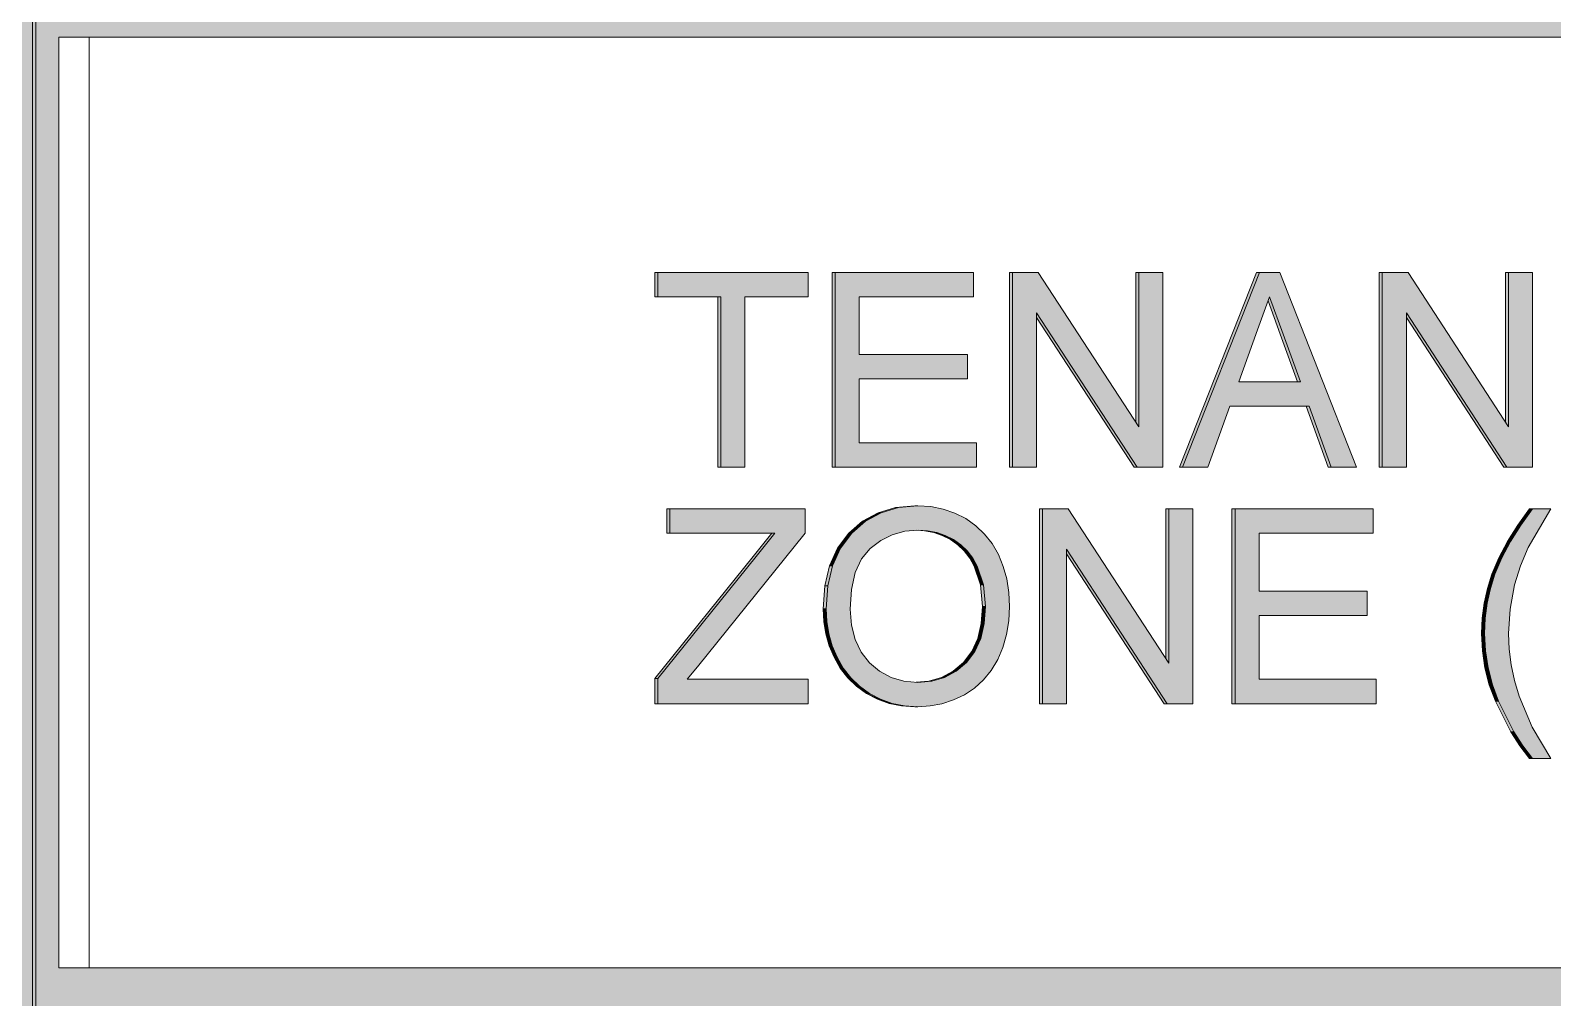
# Model space of a CAD drawing. Header units: metres. Extents: x -2362 to -2010, y -1 to 30.
# Drawn here: x -2318.86 to -2314.935, y 12.729 to 15.223 of the extents above; entities that cross this region are included whole.
import ezdxf

# ---------------------------------------------------------------- set-up
doc = ezdxf.new("R2010")
doc.units = ezdxf.units.M
for name, color, linetype, lineweight in [('A-GENM', 13, 'Continuous', 5), ('A-GLAZ-CWMG', 51, 'Continuous', 5), ('A-WALL', 113, 'Continuous', 5)]:
    doc.layers.add(name, color=color, linetype=linetype, lineweight=lineweight)

# ---------------------------------------------------------------- blocks, each defined once
blk = doc.blocks.new('Rectangular Mullion - Frame_Framed Facade_Danpal_DPANMF BT2-3271042-SOUTH EAST - PART B')
at = {"layer": 'A-GLAZ-CWMG'}
for points in [[(-2318.9275, 11.3746), (-2318.8543, 11.3746), (-2318.8545, 15.8852), (-2318.8797, 15.8936), (-2318.8797, 15.8685), (-2318.8868, 15.8674), (-2318.8868, 11.4488), (-2318.8845, 11.4477), (-2318.8868, 11.3888), (-2318.9275, 11.3888)], [(-2318.846, 11.3804), (-2318.846, 15.8852), (-2318.8543, 15.8852), (-2318.8543, 11.3804)], [(-2318.9296, 11.3888), (-2318.9275, 11.3746), (-2318.9275, 11.3888)]]:
    blk.add_hatch(color=256, dxfattribs=at).paths.add_polyline_path(points)
for p, q in [((-2318.8543, 15.8852), (-2318.8543, 11.3746)), ((-2318.846, 15.8855), (-2318.846, 11.3804)), ((-2318.9296, 11.3888), (-2318.9275, 11.3746)), ((-2318.9275, 11.3888), (-2318.9275, 11.3746)), ((-2318.9275, 11.3746), (-2318.8543, 11.3746)), ((-2318.8543, 11.3804), (-2318.846, 11.3804))]:
    blk.add_line(p, q, dxfattribs=at)
blk = doc.blocks.new('Signage_Tenant Building - Tenant Signage with Back Panel-3230788-SOUTH EAST - PART B')
at = {"layer": 'A-GENM'}
for points in [[(-2317.2424, 14.5989), (-2317.2503, 14.5989), (-2317.2503, 14.5361), (-2317.2424, 14.5361)], [(-2317.0176, 14.0966), (-2317.0176, 14.5361), (-2316.8549, 14.5361), (-2316.8549, 14.5989), (-2317.2424, 14.5989), (-2317.2424, 14.5361), (-2317.0797, 14.5361), (-2317.0797, 14.0966)], [(-2316.7851, 14.5989), (-2316.7929, 14.5989), (-2316.7929, 14.0966), (-2316.7851, 14.0966)], [(-2316.7851, 14.0966), (-2316.4208, 14.0966), (-2316.4208, 14.1594), (-2316.7231, 14.1594), (-2316.7231, 14.3242), (-2316.444, 14.3242), (-2316.444, 14.387), (-2316.7231, 14.387), (-2316.7231, 14.5361), (-2316.4285, 14.5361), (-2316.4285, 14.5989), (-2316.7851, 14.5989)], [(-2316.3278, 14.5989), (-2316.3356, 14.5989), (-2316.3356, 14.0966), (-2316.3278, 14.0966)], [(-2315.9402, 14.0966), (-2315.9402, 14.5989), (-2316.0022, 14.5989), (-2316.0022, 14.201), (-2316.2614, 14.5989), (-2316.3278, 14.5989), (-2316.3278, 14.0966), (-2316.2657, 14.0966), (-2316.2657, 14.4947), (-2316.0065, 14.0966)], [(-2316.0022, 14.201), (-2316.0022, 14.5989), (-2316.01, 14.5989), (-2316.01, 14.213), (-2316.0065, 14.2077)], [(-2315.8893, 14.0966), (-2315.6913, 14.5989), (-2315.6991, 14.5989), (-2315.8971, 14.0966)], [(-2315.3821, 14.0966), (-2315.3743, 14.0966), (-2315.3743, 14.5989), (-2315.3821, 14.5989), (-2315.3821, 14.4037)], [(-2314.9867, 14.0966), (-2314.9867, 14.5989), (-2315.0488, 14.5989), (-2315.0488, 14.201), (-2315.3079, 14.5989), (-2315.3743, 14.5989), (-2315.3743, 14.0966), (-2315.3123, 14.0966), (-2315.3123, 14.4947), (-2315.0531, 14.0966)], [(-2315.0488, 14.201), (-2315.0488, 14.5989), (-2315.0566, 14.5989), (-2315.0566, 14.213), (-2315.0531, 14.2077)], [(-2317.0797, 14.5361), (-2317.0875, 14.5361), (-2317.0875, 14.0966), (-2317.0797, 14.0966)], [(-2315.6381, 14.4399), (-2315.6302, 14.4399), (-2315.665, 14.5361), (-2315.6689, 14.5253), (-2315.6385, 14.441)], [(-2316.0144, 14.0966), (-2316.0065, 14.0966), (-2316.2657, 14.4947), (-2316.2657, 14.4827), (-2316.2316, 14.4302)], [(-2315.0609, 14.0966), (-2315.0531, 14.0966), (-2315.3123, 14.4947), (-2315.3123, 14.4827), (-2315.294, 14.4546)], [(-2315.5932, 14.3164), (-2315.5854, 14.3164), (-2315.6302, 14.4399), (-2315.6381, 14.4399), (-2315.6249, 14.4037)], [(-2315.5061, 14.0966), (-2315.5628, 14.2536), (-2315.5706, 14.2536), (-2315.5139, 14.0966)], [(-2317.1692, 13.4867), (-2316.8549, 13.4867), (-2316.8549, 13.5495), (-2317.1664, 13.5495), (-2316.8626, 13.9262), (-2316.8626, 13.989), (-2317.2114, 13.989), (-2317.2114, 13.9262), (-2316.9406, 13.9262), (-2317.2424, 13.5519), (-2317.2424, 13.4867)], [(-2317.2114, 13.989), (-2317.2192, 13.989), (-2317.2192, 13.9262), (-2317.2114, 13.9262)], [(-2316.7068, 13.9572), (-2316.6665, 13.9792), (-2316.6743, 13.9792), (-2316.7146, 13.9572)], [(-2316.6214, 13.9925), (-2316.6292, 13.9925), (-2316.6743, 13.9792), (-2316.6665, 13.9792)], [(-2316.6214, 13.9925), (-2316.5716, 13.9969), (-2316.5794, 13.9969), (-2316.6292, 13.9925)], [(-2316.2581, 13.4867), (-2316.2502, 13.4867), (-2316.2502, 13.989), (-2316.2581, 13.989), (-2316.2581, 13.6275)], [(-2316.2316, 13.4867), (-2316.1882, 13.4867), (-2316.1882, 13.8848), (-2315.929, 13.4867), (-2315.8627, 13.4867), (-2315.8627, 13.989), (-2315.9247, 13.989), (-2315.9247, 13.5911), (-2316.1839, 13.989), (-2316.2502, 13.989), (-2316.2502, 13.4867)], [(-2315.9247, 13.5911), (-2315.9247, 13.989), (-2315.9325, 13.989), (-2315.9325, 13.6031), (-2315.929, 13.5978)], [(-2315.762, 13.4867), (-2315.7541, 13.4867), (-2315.7541, 13.989), (-2315.762, 13.989), (-2315.762, 13.6275)], [(-2315.5284, 13.4867), (-2315.3898, 13.4867), (-2315.3898, 13.5495), (-2315.6921, 13.5495), (-2315.6921, 13.7143), (-2315.4131, 13.7143), (-2315.4131, 13.7771), (-2315.6921, 13.7771), (-2315.6921, 13.9262), (-2315.3976, 13.9262), (-2315.3976, 13.989), (-2315.7541, 13.989), (-2315.7541, 13.4867)], [(-2314.9867, 13.3455), (-2314.9402, 13.3455), (-2314.9877, 13.4259), (-2315.0216, 13.5063), (-2315.0335, 13.5465), (-2315.042, 13.5868), (-2315.0471, 13.6275), (-2315.0488, 13.6673), (-2315.0448, 13.7304), (-2315.0331, 13.7932), (-2315.018, 13.8424), (-2314.9982, 13.8896), (-2314.9402, 13.989), (-2314.9867, 13.989), (-2315.0174, 13.947), (-2315.0438, 13.9048), (-2315.066, 13.8626), (-2315.0839, 13.8203), (-2315.0956, 13.7834), (-2315.104, 13.7456), (-2315.1091, 13.7071), (-2315.1108, 13.6676), (-2315.1085, 13.6228), (-2315.1018, 13.5787), (-2315.0905, 13.5353), (-2315.0748, 13.4928), (-2315.0348, 13.4137), (-2315.0118, 13.3783)], [(-2315.0174, 13.947), (-2314.9867, 13.989), (-2314.9946, 13.989), (-2315.0253, 13.947)], [(-2316.7068, 13.9572), (-2316.7146, 13.9572), (-2316.75, 13.9264), (-2316.7422, 13.9264)], [(-2315.0174, 13.947), (-2315.0253, 13.947), (-2315.0517, 13.9048), (-2315.0438, 13.9048)], [(-2316.9888, 13.8665), (-2316.9406, 13.9262), (-2316.9484, 13.9262), (-2316.9966, 13.8665)], [(-2316.7711, 13.8877), (-2316.7422, 13.9264), (-2316.75, 13.9264), (-2316.779, 13.8877)], [(-2316.531, 13.928), (-2316.531, 13.9295), (-2316.5466, 13.931)], [(-2316.5011, 13.9204), (-2316.5232, 13.928), (-2316.531, 13.928), (-2316.5089, 13.9204)], [(-2316.4802, 13.9097), (-2316.5011, 13.9204), (-2316.5089, 13.9204), (-2316.488, 13.9097)], [(-2316.469, 13.8963), (-2316.4611, 13.8963), (-2316.4802, 13.9097), (-2316.488, 13.9097), (-2316.4765, 13.9016)], [(-2316.4445, 13.8804), (-2316.4611, 13.8963), (-2316.469, 13.8963), (-2316.4523, 13.8804)], [(-2315.0438, 13.9048), (-2315.0517, 13.9048), (-2315.0738, 13.8626), (-2315.066, 13.8626)], [(-2317.2424, 13.5519), (-2316.9888, 13.8665), (-2316.9966, 13.8665), (-2317.2503, 13.5519)], [(-2316.7711, 13.8877), (-2316.779, 13.8877), (-2316.7996, 13.8423), (-2316.7918, 13.8423)], [(-2316.4382, 13.862), (-2316.4303, 13.862), (-2316.4445, 13.8804), (-2316.4523, 13.8804), (-2316.4454, 13.8714)], [(-2316.4186, 13.8411), (-2316.4303, 13.862), (-2316.4382, 13.862), (-2316.4264, 13.8411)], [(-2315.929, 13.4867), (-2316.1882, 13.8848), (-2316.1882, 13.8728), (-2315.9369, 13.4867)], [(-2315.066, 13.8626), (-2315.0738, 13.8626), (-2315.0917, 13.8203), (-2315.0839, 13.8203)], [(-2316.7918, 13.8423), (-2316.7996, 13.8423), (-2316.812, 13.7902), (-2316.8042, 13.7902)], [(-2316.4106, 13.7931), (-2316.4028, 13.7931), (-2316.4186, 13.8411), (-2316.4264, 13.8411), (-2316.4186, 13.8174)], [(-2315.0839, 13.8203), (-2315.0917, 13.8203), (-2315.1035, 13.7834), (-2315.0956, 13.7834)], [(-2316.8042, 13.7902), (-2316.812, 13.7902), (-2316.8162, 13.7313), (-2316.8083, 13.7313)], [(-2316.4028, 13.7375), (-2316.3975, 13.7375), (-2316.4028, 13.7931), (-2316.4106, 13.7931), (-2316.4053, 13.7375)], [(-2315.104, 13.7456), (-2315.0956, 13.7834), (-2315.1035, 13.7834), (-2315.1119, 13.7456)], [(-2316.4084, 13.6933), (-2316.4006, 13.6933), (-2316.3975, 13.7375), (-2316.4053, 13.7375)], [(-2315.104, 13.7456), (-2315.1119, 13.7456), (-2315.1169, 13.7071), (-2315.1091, 13.7071)], [(-2316.8083, 13.7313), (-2316.8162, 13.7313), (-2316.8144, 13.6987), (-2316.8066, 13.6987)], [(-2316.8066, 13.6987), (-2316.8144, 13.6987), (-2316.8091, 13.667), (-2316.8013, 13.667)], [(-2315.1108, 13.6676), (-2315.1091, 13.7071), (-2315.1169, 13.7071), (-2315.1186, 13.6676)], [(-2316.8013, 13.667), (-2316.8091, 13.667), (-2316.8002, 13.6362), (-2316.7924, 13.6362)], [(-2316.4098, 13.6544), (-2316.4006, 13.6933), (-2316.4084, 13.6933), (-2316.4176, 13.6544)], [(-2315.1163, 13.6228), (-2315.1085, 13.6228), (-2315.1108, 13.6676), (-2315.1186, 13.6676), (-2315.1166, 13.6275)], [(-2316.7878, 13.6062), (-2316.78, 13.6062), (-2316.7924, 13.6362), (-2316.8002, 13.6362), (-2316.7966, 13.6275)], [(-2316.4468, 13.5927), (-2316.4252, 13.6209), (-2316.433, 13.6209), (-2316.4546, 13.5927)], [(-2316.433, 13.6209), (-2316.4252, 13.6209), (-2316.4098, 13.6544), (-2316.4176, 13.6544), (-2316.43, 13.6275)], [(-2315.1085, 13.6228), (-2315.1163, 13.6228), (-2315.1096, 13.5787), (-2315.1018, 13.5787)], [(-2316.78, 13.6062), (-2316.7878, 13.6062), (-2316.772, 13.5783), (-2316.7642, 13.5783)], [(-2316.4731, 13.5704), (-2316.4468, 13.5927), (-2316.4546, 13.5927), (-2316.4809, 13.5704)], [(-2317.2424, 13.5519), (-2317.2503, 13.5519), (-2317.2503, 13.4867), (-2317.2424, 13.4867)], [(-2316.745, 13.5534), (-2316.7642, 13.5783), (-2316.772, 13.5783), (-2316.7528, 13.5534)], [(-2316.745, 13.5534), (-2316.7528, 13.5534), (-2316.7303, 13.5317), (-2316.7225, 13.5317)], [(-2316.5028, 13.5544), (-2316.4731, 13.5704), (-2316.4809, 13.5704), (-2316.5106, 13.5544)], [(-2315.1018, 13.5787), (-2315.1096, 13.5787), (-2315.0984, 13.5353), (-2315.0905, 13.5353)], [(-2316.7045, 13.513), (-2316.6967, 13.513), (-2316.7225, 13.5317), (-2316.7303, 13.5317)], [(-2316.6683, 13.4981), (-2316.7004, 13.513), (-2316.7004, 13.5109), (-2316.6761, 13.4981)], [(-2315.0748, 13.4928), (-2315.0905, 13.5353), (-2315.0984, 13.5353), (-2315.0826, 13.4928)], [(-2316.6683, 13.4981), (-2316.6761, 13.4981), (-2316.6458, 13.4874), (-2316.638, 13.4874)], [(-2316.638, 13.4874), (-2316.6458, 13.4874), (-2316.6137, 13.481), (-2316.6059, 13.481)], [(-2315.0748, 13.4928), (-2315.0826, 13.4928), (-2315.0426, 13.4137), (-2315.0348, 13.4137)], [(-2315.0118, 13.3783), (-2315.0348, 13.4137), (-2315.0426, 13.4137), (-2315.0196, 13.3783)], [(-2315.0118, 13.3783), (-2315.0196, 13.3783), (-2314.9946, 13.3455), (-2314.9867, 13.3455)]]:
    blk.add_hatch(color=256, dxfattribs=at).paths.add_polyline_path(points)
h = blk.add_hatch(color=256, dxfattribs=at)
h.paths.add_polyline_path([(-2315.5061, 14.0966), (-2315.4406, 14.0966), (-2315.6385, 14.5989), (-2315.6913, 14.5989), (-2315.8893, 14.0966), (-2315.8239, 14.0966), (-2315.7672, 14.2536), (-2315.5628, 14.2536), (-2315.5284, 14.1584)])
h.paths.add_polyline_path([(-2315.7445, 14.3164), (-2315.665, 14.5361), (-2315.5854, 14.3164)])
h = blk.add_hatch(color=256, dxfattribs=at)
h.paths.add_polyline_path([(-2316.5719, 13.4789), (-2316.5403, 13.4808), (-2316.5097, 13.4866), (-2316.4802, 13.4963), (-2316.4518, 13.5098), (-2316.4256, 13.5271), (-2316.4025, 13.548), (-2316.3826, 13.5726), (-2316.3658, 13.6008), (-2316.3526, 13.6318), (-2316.3431, 13.6649), (-2316.3374, 13.7), (-2316.3355, 13.737), (-2316.3373, 13.7736), (-2316.3427, 13.8082), (-2316.3517, 13.8408), (-2316.3643, 13.8714), (-2316.3804, 13.8994), (-2316.3997, 13.9241), (-2316.4223, 13.9456), (-2316.4481, 13.9638), (-2316.4765, 13.9782), (-2316.5065, 13.9886), (-2316.5382, 13.9948), (-2316.5716, 13.9969), (-2316.6214, 13.9925), (-2316.6665, 13.9792), (-2316.7068, 13.9572), (-2316.7422, 13.9264), (-2316.7711, 13.8877), (-2316.7918, 13.8423), (-2316.8042, 13.7902), (-2316.8083, 13.7313), (-2316.8066, 13.6987), (-2316.8013, 13.667), (-2316.7888, 13.6275), (-2316.78, 13.6062), (-2316.7642, 13.5783), (-2316.745, 13.5534), (-2316.7225, 13.5317), (-2316.6967, 13.513), (-2316.6683, 13.4981), (-2316.638, 13.4874), (-2316.6059, 13.481)])
h.paths.add_polyline_path([(-2316.5723, 13.5417), (-2316.6081, 13.5448), (-2316.6408, 13.5543), (-2316.6704, 13.5701), (-2316.7004, 13.5968), (-2316.7221, 13.6275), (-2316.7339, 13.6521), (-2316.7432, 13.689), (-2316.7463, 13.7306), (-2316.7431, 13.7815), (-2316.7334, 13.8246), (-2316.7172, 13.8598), (-2316.6946, 13.8872), (-2316.6675, 13.9077), (-2316.6379, 13.9224), (-2316.6058, 13.9312), (-2316.5712, 13.9341), (-2316.5466, 13.9326), (-2316.5232, 13.928), (-2316.5011, 13.9204), (-2316.4802, 13.9097), (-2316.4611, 13.8963), (-2316.4445, 13.8804), (-2316.4303, 13.862), (-2316.4186, 13.8411), (-2316.4028, 13.7931), (-2316.3975, 13.7375), (-2316.4006, 13.6933), (-2316.4098, 13.6544), (-2316.4252, 13.6209), (-2316.4468, 13.5927), (-2316.4731, 13.5704), (-2316.5028, 13.5544), (-2316.5358, 13.5449)])
for p, q in [((-2318.7865, 12.8055), (-2318.7865, 15.2055)), ((-2318.7865, 15.2055), (-2318.7083, 15.2055)), ((-2309.8191, 15.2055), (-2318.7083, 15.2055)), ((-2318.7083, 15.2055), (-2318.7083, 12.8055)), ((-2317.2503, 14.5361), (-2317.2503, 14.5989)), ((-2317.2503, 14.5989), (-2317.2424, 14.5989)), ((-2316.8549, 14.5989), (-2317.2424, 14.5989)), ((-2317.2424, 14.5989), (-2317.2424, 14.5361)), ((-2316.8549, 14.5361), (-2316.8549, 14.5989)), ((-2316.7929, 14.0966), (-2316.7929, 14.5989)), ((-2316.7929, 14.5989), (-2316.7851, 14.5989)), ((-2316.4285, 14.5989), (-2316.7851, 14.5989)), ((-2316.7851, 14.5989), (-2316.7851, 14.0966)), ((-2316.4285, 14.5361), (-2316.4285, 14.5989)), ((-2316.3356, 14.0966), (-2316.3356, 14.5989)), ((-2316.3356, 14.5989), (-2316.3278, 14.5989)), ((-2316.2614, 14.5989), (-2316.3278, 14.5989)), ((-2316.3278, 14.5989), (-2316.3278, 14.0966)), ((-2316.0022, 14.201), (-2316.2614, 14.5989)), ((-2316.01, 14.213), (-2316.01, 14.5989)), ((-2316.01, 14.5989), (-2316.0022, 14.5989)), ((-2315.9402, 14.5989), (-2316.0022, 14.5989)), ((-2316.0022, 14.5989), (-2316.0022, 14.201)), ((-2315.9402, 14.0966), (-2315.9402, 14.5989)), ((-2315.8971, 14.0966), (-2315.6991, 14.5989)), ((-2315.6913, 14.5989), (-2315.8893, 14.0966)), ((-2315.6991, 14.5989), (-2315.6913, 14.5989)), ((-2315.6385, 14.5989), (-2315.6913, 14.5989)), ((-2315.4406, 14.0966), (-2315.6385, 14.5989)), ((-2315.3821, 14.0966), (-2315.3821, 14.5989)), ((-2315.3821, 14.5989), (-2315.3743, 14.5989)), ((-2315.3079, 14.5989), (-2315.3743, 14.5989)), ((-2315.3743, 14.5989), (-2315.3743, 14.0966)), ((-2315.0488, 14.201), (-2315.3079, 14.5989)), ((-2315.0566, 14.213), (-2315.0566, 14.5989)), ((-2315.0566, 14.5989), (-2315.0488, 14.5989)), ((-2314.9867, 14.5989), (-2315.0488, 14.5989)), ((-2315.0488, 14.5989), (-2315.0488, 14.201)), ((-2314.9867, 14.0966), (-2314.9867, 14.5989)), ((-2317.2503, 14.5361), (-2317.2424, 14.5361)), ((-2317.2424, 14.5361), (-2317.0797, 14.5361)), ((-2317.0875, 14.0966), (-2317.0875, 14.5361)), ((-2317.0797, 14.5361), (-2317.0797, 14.0966)), ((-2317.0176, 14.0966), (-2317.0176, 14.5361)), ((-2317.0176, 14.5361), (-2316.8549, 14.5361)), ((-2316.7231, 14.387), (-2316.7231, 14.5361)), ((-2316.7231, 14.5361), (-2316.4285, 14.5361)), ((-2315.6959, 14.4506), (-2315.665, 14.5361)), ((-2315.6381, 14.4399), (-2315.6689, 14.5253)), ((-2315.665, 14.5361), (-2315.6302, 14.4399)), ((-2316.2657, 14.0966), (-2316.2657, 14.4947)), ((-2316.2657, 14.4947), (-2316.0065, 14.0966)), ((-2316.0144, 14.0966), (-2316.2657, 14.4827)), ((-2315.3123, 14.0966), (-2315.3123, 14.4947)), ((-2315.3123, 14.4947), (-2315.0531, 14.0966)), ((-2315.0609, 14.0966), (-2315.3123, 14.4827)), ((-2315.7445, 14.3164), (-2315.6959, 14.4506)), ((-2315.5932, 14.3164), (-2315.6381, 14.4399)), ((-2315.6302, 14.4399), (-2315.5854, 14.3164)), ((-2316.444, 14.387), (-2316.7231, 14.387)), ((-2316.444, 14.3242), (-2316.444, 14.387)), ((-2316.7231, 14.1594), (-2316.7231, 14.3242)), ((-2316.7231, 14.3242), (-2316.444, 14.3242)), ((-2315.5854, 14.3164), (-2315.7445, 14.3164)), ((-2315.8239, 14.0966), (-2315.7672, 14.2536)), ((-2315.7672, 14.2536), (-2315.5628, 14.2536)), ((-2315.5139, 14.0966), (-2315.5706, 14.2536)), ((-2315.5628, 14.2536), (-2315.5061, 14.0966)), ((-2316.4208, 14.1594), (-2316.7231, 14.1594)), ((-2316.4208, 14.0966), (-2316.4208, 14.1594)), ((-2317.0797, 14.0966), (-2317.0875, 14.0966)), ((-2317.0797, 14.0966), (-2317.0176, 14.0966)), ((-2316.7851, 14.0966), (-2316.7929, 14.0966)), ((-2316.7851, 14.0966), (-2316.4208, 14.0966)), ((-2316.3278, 14.0966), (-2316.3356, 14.0966)), ((-2316.3278, 14.0966), (-2316.2657, 14.0966)), ((-2316.0144, 14.0966), (-2316.0065, 14.0966)), ((-2316.0065, 14.0966), (-2315.9402, 14.0966)), ((-2315.8893, 14.0966), (-2315.8971, 14.0966)), ((-2315.8893, 14.0966), (-2315.8239, 14.0966)), ((-2315.5139, 14.0966), (-2315.5061, 14.0966)), ((-2315.5061, 14.0966), (-2315.4406, 14.0966)), ((-2315.3743, 14.0966), (-2315.3821, 14.0966)), ((-2315.3743, 14.0966), (-2315.3123, 14.0966)), ((-2315.0609, 14.0966), (-2315.0531, 14.0966)), ((-2315.0531, 14.0966), (-2314.9867, 14.0966)), ((-2317.2192, 13.9262), (-2317.2192, 13.989)), ((-2317.2192, 13.989), (-2317.2114, 13.989)), ((-2316.8626, 13.989), (-2317.2114, 13.989)), ((-2317.2114, 13.989), (-2317.2114, 13.9262)), ((-2316.8626, 13.9262), (-2316.8626, 13.989)), ((-2316.7146, 13.9572), (-2316.6743, 13.9792)), ((-2316.6665, 13.9792), (-2316.7068, 13.9572)), ((-2316.6743, 13.9792), (-2316.6292, 13.9925)), ((-2316.6743, 13.9792), (-2316.6665, 13.9792)), ((-2316.6214, 13.9925), (-2316.6665, 13.9792)), ((-2316.6292, 13.9925), (-2316.5794, 13.9969)), ((-2316.6292, 13.9925), (-2316.6214, 13.9925)), ((-2316.5716, 13.9969), (-2316.6214, 13.9925)), ((-2316.5794, 13.9969), (-2316.5716, 13.9969)), ((-2316.5382, 13.9948), (-2316.5716, 13.9969)), ((-2316.5065, 13.9886), (-2316.5382, 13.9948)), ((-2316.4765, 13.9782), (-2316.5065, 13.9886)), ((-2316.4481, 13.9638), (-2316.4765, 13.9782)), ((-2316.2581, 13.4867), (-2316.2581, 13.989)), ((-2316.2581, 13.989), (-2316.2502, 13.989)), ((-2316.1839, 13.989), (-2316.2502, 13.989)), ((-2316.2502, 13.989), (-2316.2502, 13.4867)), ((-2315.9247, 13.5911), (-2316.1839, 13.989)), ((-2315.9325, 13.6031), (-2315.9325, 13.989)), ((-2315.9325, 13.989), (-2315.9247, 13.989)), ((-2315.8627, 13.989), (-2315.9247, 13.989)), ((-2315.9247, 13.989), (-2315.9247, 13.5911)), ((-2315.8627, 13.4867), (-2315.8627, 13.989)), ((-2315.762, 13.4867), (-2315.762, 13.989)), ((-2315.762, 13.989), (-2315.7541, 13.989)), ((-2315.3976, 13.989), (-2315.7541, 13.989)), ((-2315.7541, 13.989), (-2315.7541, 13.4867)), ((-2315.3976, 13.9262), (-2315.3976, 13.989)), ((-2315.0253, 13.947), (-2314.9946, 13.989)), ((-2314.9867, 13.989), (-2315.0174, 13.947)), ((-2314.9982, 13.8896), (-2314.9402, 13.989)), ((-2314.9946, 13.989), (-2314.9867, 13.989)), ((-2314.9402, 13.989), (-2314.9867, 13.989)), ((-2316.75, 13.9264), (-2316.7146, 13.9572)), ((-2316.7068, 13.9572), (-2316.7422, 13.9264)), ((-2316.7146, 13.9572), (-2316.7068, 13.9572)), ((-2316.6058, 13.9312), (-2316.5712, 13.9341)), ((-2316.5544, 13.9326), (-2316.5745, 13.9338)), ((-2316.5712, 13.9341), (-2316.5466, 13.9326)), ((-2316.4223, 13.9456), (-2316.4481, 13.9638)), ((-2316.3997, 13.9241), (-2316.4223, 13.9456)), ((-2315.0517, 13.9048), (-2315.0253, 13.947)), ((-2315.0174, 13.947), (-2315.0438, 13.9048)), ((-2315.0253, 13.947), (-2315.0174, 13.947)), ((-2317.2192, 13.9262), (-2317.2114, 13.9262)), ((-2317.2114, 13.9262), (-2316.9406, 13.9262)), ((-2317.1402, 13.5819), (-2316.8626, 13.9262)), ((-2316.9966, 13.8665), (-2316.9484, 13.9262)), ((-2316.9406, 13.9262), (-2316.9888, 13.8665)), ((-2316.779, 13.8877), (-2316.75, 13.9264)), ((-2316.7422, 13.9264), (-2316.7711, 13.8877)), ((-2316.75, 13.9264), (-2316.7422, 13.9264)), ((-2316.6946, 13.8872), (-2316.6675, 13.9077)), ((-2316.6675, 13.9077), (-2316.6379, 13.9224)), ((-2316.6379, 13.9224), (-2316.6058, 13.9312)), ((-2316.531, 13.928), (-2316.5544, 13.9326)), ((-2316.5544, 13.9326), (-2316.5466, 13.9326)), ((-2316.5466, 13.9326), (-2316.5232, 13.928)), ((-2316.5089, 13.9204), (-2316.531, 13.928)), ((-2316.531, 13.928), (-2316.5232, 13.928)), ((-2316.5232, 13.928), (-2316.5011, 13.9204)), ((-2316.488, 13.9097), (-2316.5089, 13.9204)), ((-2316.5089, 13.9204), (-2316.5011, 13.9204)), ((-2316.5011, 13.9204), (-2316.4802, 13.9097)), ((-2316.469, 13.8963), (-2316.488, 13.9097)), ((-2316.488, 13.9097), (-2316.4802, 13.9097)), ((-2316.4802, 13.9097), (-2316.4611, 13.8963)), ((-2316.4523, 13.8804), (-2316.469, 13.8963)), ((-2316.469, 13.8963), (-2316.4611, 13.8963)), ((-2316.4611, 13.8963), (-2316.4445, 13.8804)), ((-2316.3804, 13.8994), (-2316.3997, 13.9241)), ((-2316.3643, 13.8714), (-2316.3804, 13.8994)), ((-2315.6921, 13.7771), (-2315.6921, 13.9262)), ((-2315.6921, 13.9262), (-2315.3976, 13.9262)), ((-2315.0738, 13.8626), (-2315.0517, 13.9048)), ((-2315.0438, 13.9048), (-2315.066, 13.8626)), ((-2315.0517, 13.9048), (-2315.0438, 13.9048)), ((-2317.2503, 13.5519), (-2316.9966, 13.8665)), ((-2316.9888, 13.8665), (-2317.2424, 13.5519)), ((-2316.7996, 13.8423), (-2316.779, 13.8877)), ((-2316.7711, 13.8877), (-2316.7918, 13.8423)), ((-2316.779, 13.8877), (-2316.7711, 13.8877)), ((-2316.7334, 13.8246), (-2316.7172, 13.8598)), ((-2316.7172, 13.8598), (-2316.6946, 13.8872)), ((-2316.4382, 13.862), (-2316.4523, 13.8804)), ((-2316.4523, 13.8804), (-2316.4445, 13.8804)), ((-2316.4445, 13.8804), (-2316.4303, 13.862)), ((-2316.4264, 13.8411), (-2316.4382, 13.862)), ((-2316.4382, 13.862), (-2316.4303, 13.862)), ((-2316.4303, 13.862), (-2316.4186, 13.8411)), ((-2316.3517, 13.8408), (-2316.3643, 13.8714)), ((-2316.1882, 13.4867), (-2316.1882, 13.8848)), ((-2316.1882, 13.8848), (-2315.929, 13.4867)), ((-2315.9369, 13.4867), (-2316.1882, 13.8728)), ((-2315.0917, 13.8203), (-2315.0738, 13.8626)), ((-2315.066, 13.8626), (-2315.0839, 13.8203)), ((-2315.0738, 13.8626), (-2315.066, 13.8626)), ((-2315.018, 13.8424), (-2314.9982, 13.8896)), ((-2316.812, 13.7902), (-2316.7996, 13.8423)), ((-2316.7918, 13.8423), (-2316.8042, 13.7902)), ((-2316.7996, 13.8423), (-2316.7918, 13.8423)), ((-2316.7431, 13.7815), (-2316.7334, 13.8246)), ((-2316.4106, 13.7931), (-2316.4264, 13.8411)), ((-2316.4264, 13.8411), (-2316.4186, 13.8411)), ((-2316.4186, 13.8411), (-2316.4028, 13.7931)), ((-2316.3427, 13.8082), (-2316.3517, 13.8408)), ((-2315.1035, 13.7834), (-2315.0917, 13.8203)), ((-2315.0839, 13.8203), (-2315.0956, 13.7834)), ((-2315.0917, 13.8203), (-2315.0839, 13.8203)), ((-2315.0331, 13.7932), (-2315.018, 13.8424)), ((-2316.8162, 13.7313), (-2316.812, 13.7902)), ((-2316.812, 13.7902), (-2316.8042, 13.7902)), ((-2316.8042, 13.7902), (-2316.8083, 13.7313)), ((-2316.7463, 13.7306), (-2316.7431, 13.7815)), ((-2316.4053, 13.7375), (-2316.4106, 13.7931)), ((-2316.4106, 13.7931), (-2316.4028, 13.7931)), ((-2316.4028, 13.7931), (-2316.3975, 13.7375)), ((-2316.3373, 13.7736), (-2316.3427, 13.8082)), ((-2315.4131, 13.7771), (-2315.6921, 13.7771)), ((-2315.4131, 13.7143), (-2315.4131, 13.7771)), ((-2315.1119, 13.7456), (-2315.1035, 13.7834)), ((-2315.0956, 13.7834), (-2315.104, 13.7456)), ((-2315.1035, 13.7834), (-2315.0956, 13.7834)), ((-2315.0448, 13.7304), (-2315.0331, 13.7932)), ((-2316.4084, 13.6933), (-2316.4053, 13.7375)), ((-2316.4053, 13.7375), (-2316.3975, 13.7375)), ((-2316.3975, 13.7375), (-2316.4006, 13.6933)), ((-2316.3374, 13.7), (-2316.3355, 13.737)), ((-2316.3355, 13.737), (-2316.3373, 13.7736)), ((-2315.1169, 13.7071), (-2315.1119, 13.7456)), ((-2315.1119, 13.7456), (-2315.104, 13.7456)), ((-2315.104, 13.7456), (-2315.1091, 13.7071)), ((-2316.8144, 13.6987), (-2316.8162, 13.7313)), ((-2316.8083, 13.7313), (-2316.8162, 13.7313)), ((-2316.8091, 13.667), (-2316.8144, 13.6987)), ((-2316.8144, 13.6987), (-2316.8066, 13.6987)), ((-2316.8083, 13.7313), (-2316.8066, 13.6987)), ((-2316.8066, 13.6987), (-2316.8013, 13.667)), ((-2316.7432, 13.689), (-2316.7463, 13.7306)), ((-2316.3431, 13.6649), (-2316.3374, 13.7)), ((-2315.6921, 13.5495), (-2315.6921, 13.7143)), ((-2315.6921, 13.7143), (-2315.4131, 13.7143)), ((-2315.1186, 13.6676), (-2315.1169, 13.7071)), ((-2315.1169, 13.7071), (-2315.1091, 13.7071)), ((-2315.1091, 13.7071), (-2315.1108, 13.6676)), ((-2315.0488, 13.6673), (-2315.0448, 13.7304)), ((-2316.8002, 13.6362), (-2316.8091, 13.667)), ((-2316.8091, 13.667), (-2316.8013, 13.667)), ((-2316.8013, 13.667), (-2316.7924, 13.6362)), ((-2316.7339, 13.6521), (-2316.7432, 13.689)), ((-2316.4176, 13.6544), (-2316.4084, 13.6933)), ((-2316.4006, 13.6933), (-2316.4098, 13.6544)), ((-2316.4084, 13.6933), (-2316.4006, 13.6933)), ((-2316.3526, 13.6318), (-2316.3431, 13.6649)), ((-2315.1163, 13.6228), (-2315.1186, 13.6676)), ((-2315.1186, 13.6676), (-2315.1108, 13.6676)), ((-2315.1108, 13.6676), (-2315.1085, 13.6228)), ((-2315.0471, 13.627), (-2315.0488, 13.6673)), ((-2316.7878, 13.6062), (-2316.8002, 13.6362)), ((-2316.8002, 13.6362), (-2316.7924, 13.6362)), ((-2316.7924, 13.6362), (-2316.78, 13.6062)), ((-2316.7184, 13.6198), (-2316.7339, 13.6521)), ((-2316.6967, 13.5922), (-2316.7184, 13.6198)), ((-2316.4546, 13.5927), (-2316.433, 13.6209)), ((-2316.4252, 13.6209), (-2316.4468, 13.5927)), ((-2316.433, 13.6209), (-2316.4176, 13.6544)), ((-2316.433, 13.6209), (-2316.4252, 13.6209)), ((-2316.4098, 13.6544), (-2316.4252, 13.6209)), ((-2316.4176, 13.6544), (-2316.4098, 13.6544)), ((-2316.3658, 13.6008), (-2316.3526, 13.6318)), ((-2315.1096, 13.5787), (-2315.1163, 13.6228)), ((-2315.1163, 13.6228), (-2315.1085, 13.6228)), ((-2315.1085, 13.6228), (-2315.1018, 13.5787)), ((-2315.042, 13.5868), (-2315.0471, 13.627)), ((-2317.1664, 13.5495), (-2317.1402, 13.5819)), ((-2316.772, 13.5783), (-2316.7878, 13.6062)), ((-2316.7878, 13.6062), (-2316.78, 13.6062)), ((-2316.78, 13.6062), (-2316.7642, 13.5783)), ((-2316.6704, 13.5701), (-2316.6967, 13.5922)), ((-2316.4809, 13.5704), (-2316.4546, 13.5927)), ((-2316.4468, 13.5927), (-2316.4731, 13.5704)), ((-2316.4546, 13.5927), (-2316.4468, 13.5927)), ((-2316.3826, 13.5726), (-2316.3658, 13.6008)), ((-2315.0335, 13.5465), (-2315.042, 13.5868)), ((-2317.2503, 13.4867), (-2317.2503, 13.5519)), ((-2317.2503, 13.5519), (-2317.2424, 13.5519)), ((-2317.2424, 13.5519), (-2317.2424, 13.4867)), ((-2316.8549, 13.5495), (-2317.1664, 13.5495)), ((-2316.8549, 13.4867), (-2316.8549, 13.5495)), ((-2316.7528, 13.5534), (-2316.772, 13.5783)), ((-2316.772, 13.5783), (-2316.7642, 13.5783)), ((-2316.7642, 13.5783), (-2316.745, 13.5534)), ((-2316.7303, 13.5317), (-2316.7528, 13.5534)), ((-2316.7528, 13.5534), (-2316.745, 13.5534)), ((-2316.745, 13.5534), (-2316.7225, 13.5317)), ((-2316.6408, 13.5543), (-2316.6704, 13.5701)), ((-2316.6081, 13.5448), (-2316.6408, 13.5543)), ((-2316.5723, 13.5417), (-2316.6081, 13.5448)), ((-2316.5762, 13.542), (-2316.5437, 13.5449)), ((-2316.5358, 13.5449), (-2316.5723, 13.5417)), ((-2316.5437, 13.5449), (-2316.5106, 13.5544)), ((-2316.5437, 13.5449), (-2316.5358, 13.5449)), ((-2316.5028, 13.5544), (-2316.5358, 13.5449)), ((-2316.5106, 13.5544), (-2316.4809, 13.5704)), ((-2316.5106, 13.5544), (-2316.5028, 13.5544)), ((-2316.4731, 13.5704), (-2316.5028, 13.5544)), ((-2316.4809, 13.5704), (-2316.4731, 13.5704)), ((-2316.4256, 13.5271), (-2316.4025, 13.548)), ((-2316.4025, 13.548), (-2316.3826, 13.5726)), ((-2315.3898, 13.5495), (-2315.6921, 13.5495)), ((-2315.3898, 13.4867), (-2315.3898, 13.5495)), ((-2315.0984, 13.5353), (-2315.1096, 13.5787)), ((-2315.1096, 13.5787), (-2315.1018, 13.5787)), ((-2315.1018, 13.5787), (-2315.0905, 13.5353)), ((-2315.0216, 13.5063), (-2315.0335, 13.5465)), ((-2316.7045, 13.513), (-2316.7303, 13.5317)), ((-2316.7303, 13.5317), (-2316.7225, 13.5317)), ((-2316.7225, 13.5317), (-2316.6967, 13.513)), ((-2316.6761, 13.4981), (-2316.7045, 13.513)), ((-2316.7045, 13.513), (-2316.6967, 13.513)), ((-2316.6967, 13.513), (-2316.6683, 13.4981)), ((-2316.4802, 13.4963), (-2316.4518, 13.5098)), ((-2316.4518, 13.5098), (-2316.4256, 13.5271)), ((-2315.0826, 13.4928), (-2315.0984, 13.5353)), ((-2315.0984, 13.5353), (-2315.0905, 13.5353)), ((-2315.0905, 13.5353), (-2315.0748, 13.4928)), ((-2314.9877, 13.4259), (-2315.0216, 13.5063)), ((-2317.2424, 13.4867), (-2317.2503, 13.4867)), ((-2317.2424, 13.4867), (-2316.8549, 13.4867)), ((-2316.6458, 13.4874), (-2316.6761, 13.4981)), ((-2316.6761, 13.4981), (-2316.6683, 13.4981)), ((-2316.6683, 13.4981), (-2316.638, 13.4874)), ((-2316.6137, 13.481), (-2316.6458, 13.4874)), ((-2316.6458, 13.4874), (-2316.638, 13.4874)), ((-2316.638, 13.4874), (-2316.6059, 13.481)), ((-2316.5797, 13.4789), (-2316.6137, 13.481)), ((-2316.6137, 13.481), (-2316.6059, 13.481)), ((-2316.6059, 13.481), (-2316.5719, 13.4789)), ((-2316.5758, 13.4791), (-2316.5797, 13.4789)), ((-2316.5797, 13.4789), (-2316.5719, 13.4789)), ((-2316.5719, 13.4789), (-2316.5403, 13.4808)), ((-2316.5403, 13.4808), (-2316.5097, 13.4866)), ((-2316.5097, 13.4866), (-2316.4802, 13.4963)), ((-2316.2502, 13.4867), (-2316.2581, 13.4867)), ((-2316.2502, 13.4867), (-2316.1882, 13.4867)), ((-2315.9369, 13.4867), (-2315.929, 13.4867)), ((-2315.929, 13.4867), (-2315.8627, 13.4867)), ((-2315.7541, 13.4867), (-2315.762, 13.4867)), ((-2315.7541, 13.4867), (-2315.3898, 13.4867)), ((-2315.0426, 13.4137), (-2315.0826, 13.4928)), ((-2315.0826, 13.4928), (-2315.0748, 13.4928)), ((-2315.0748, 13.4928), (-2315.0348, 13.4137)), ((-2314.9402, 13.3455), (-2314.9877, 13.4259)), ((-2315.0196, 13.3783), (-2315.0426, 13.4137)), ((-2315.0426, 13.4137), (-2315.0348, 13.4137)), ((-2315.0348, 13.4137), (-2315.0118, 13.3783)), ((-2314.9946, 13.3455), (-2315.0196, 13.3783)), ((-2315.0196, 13.3783), (-2315.0118, 13.3783)), ((-2315.0118, 13.3783), (-2314.9867, 13.3455)), ((-2314.9867, 13.3455), (-2314.9946, 13.3455)), ((-2314.9867, 13.3455), (-2314.9402, 13.3455)), ((-2318.7865, 12.8055), (-2318.7083, 12.8055)), ((-2318.7083, 12.8055), (-2309.8191, 12.8055))]:
    blk.add_line(p, q, dxfattribs=at)

msp = doc.modelspace()

# ---------------------------------------------------------------- hatches: boundary and pattern name
at = {"layer": 'A-WALL'}
h = msp.add_hatch(color=256, dxfattribs=at)
h.paths.add_polyline_path([(-2309.5924, 11.3302), (-2309.5924, 15.687), (-2318.846, 15.687), (-2318.846, 11.4265), (-2309.9862, 11.3448), (-2309.9765, 11.348), (-2309.6849, 11.345), (-2309.6665, 11.3421)])
h.paths.add_polyline_path([(-2318.5755, 12.8055), (-2318.7865, 12.8055), (-2318.7865, 15.2055), (-2309.8191, 15.2055), (-2309.8191, 12.8055), (-2318.1067, 12.8055)])

# ---------------------------------------------------------------- block references
at = {"layer": 'A-GENM'}
msp.add_blockref('Signage_Tenant Building - Tenant Signage with Back Panel-3230788-SOUTH EAST - PART B', (0, 0), dxfattribs=at)
at = {"layer": 'A-GLAZ-CWMG'}
msp.add_blockref('Rectangular Mullion - Frame_Framed Facade_Danpal_DPANMF BT2-3271042-SOUTH EAST - PART B', (0, 0), dxfattribs=at)

doc.saveas('drawing.dxf')
